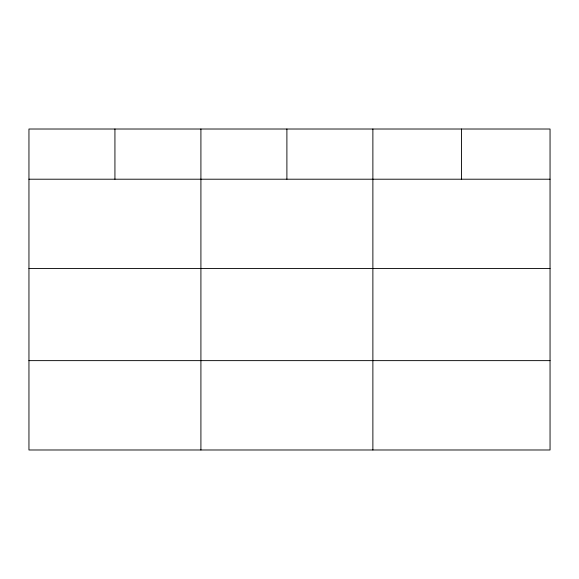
<?xml version="1.0" encoding="UTF-8"?>
<svg xmlns="http://www.w3.org/2000/svg" width="579" height="579" viewBox="0 0 579 579"><rect width="100%" height="100%" fill="white"/><g stroke="black" fill="none" stroke-linecap="round" stroke-linejoin="round"><path stroke-width="0.87" d="M550.05 268.562L550.05 129.016L28.95 129.016L28.95 449.984L550.05 449.984L550.05 268.562L28.95 268.562M28.95 179.208L550.05 179.208M28.95 360.63L550.05 360.63M461.463 129.016L461.463 179.208M372.876 129.016L372.876 449.984M286.894 129.016L286.894 179.208M200.913 129.016L200.913 449.984M114.932 129.016L114.932 179.208"/></g></svg>
